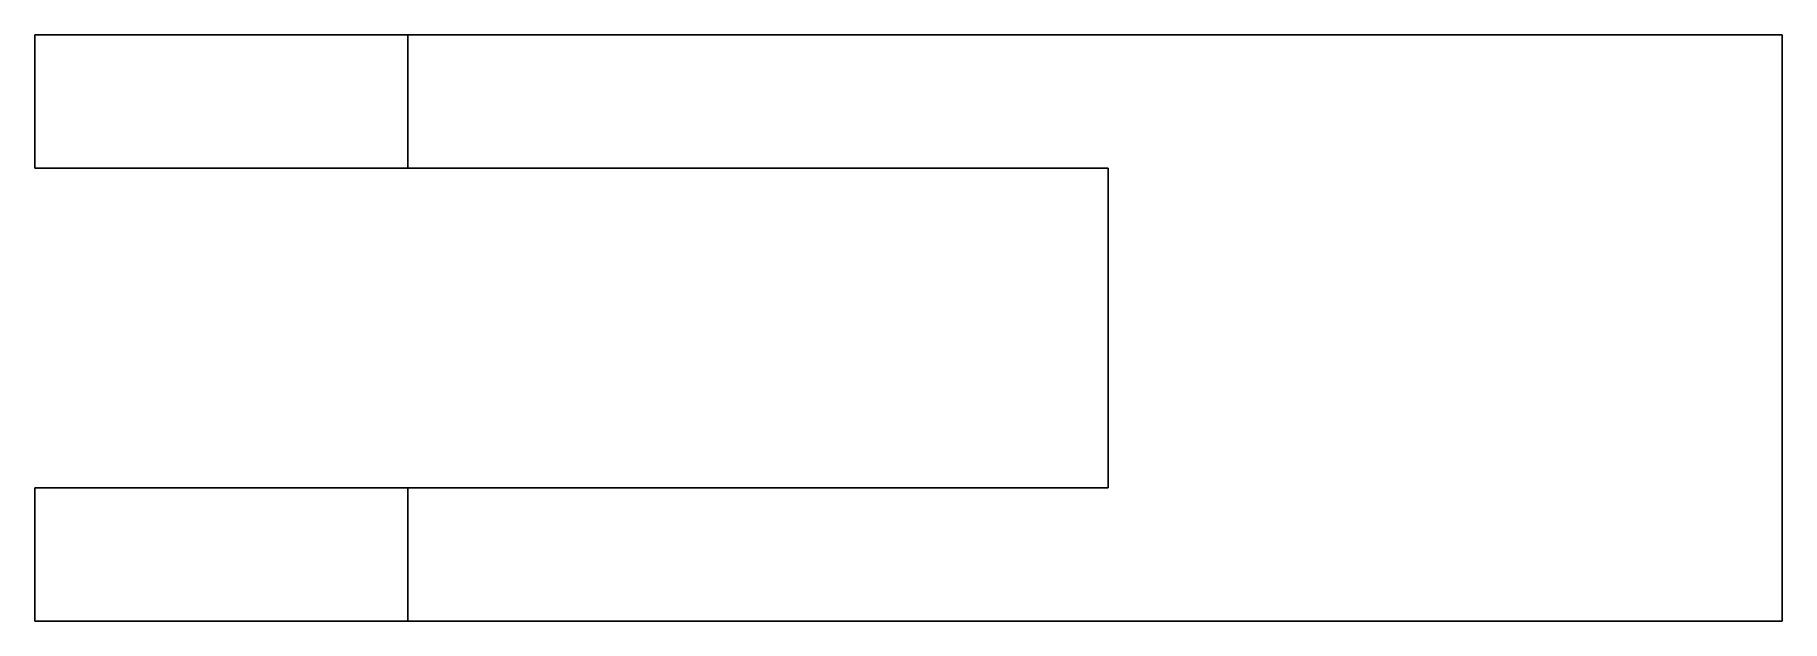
# Model space of a CAD drawing. Header units: metres. Extents: x -20.3 to 45.3, y -22 to 0.
import ezdxf

# ---------------------------------------------------------------- set-up
doc = ezdxf.new("R2010")
doc.units = ezdxf.units.M

msp = doc.modelspace()

# ---------------------------------------------------------------- linework, layer by layer
for points in [[(-20.3, -5), (-20.3, -4.9), (-20.3, -4.8), (-20.3, -4.7), (-20.3, -4.6), (-20.3, -4.5), (-20.3, -4.4), (-20.3, -4.3), (-20.3, -4.2), (-20.3, -4.1), (-20.3, -4), (-20.3, -3.9), (-20.3, -3.8), (-20.3, -3.7), (-20.3, -3.6), (-20.3, -3.5), (-20.3, -3.4), (-20.3, -3.3), (-20.3, -3.2), (-20.3, -3.1), (-20.3, -3), (-20.3, -2.9), (-20.3, -2.8), (-20.3, -2.7), (-20.3, -2.6), (-20.3, -2.5), (-20.3, -2.4), (-20.3, -2.3), (-20.3, -2.2), (-20.3, -2.1), (-20.3, -2), (-20.3, -1.9), (-20.3, -1.8), (-20.3, -1.7), (-20.3, -1.6), (-20.3, -1.5), (-20.3, -1.4), (-20.3, -1.3), (-20.3, -1.2), (-20.3, -1.1), (-20.3, -1), (-20.3, -0.9), (-20.3, -0.8), (-20.3, -0.7), (-20.3, -0.6), (-20.3, -0.5), (-20.3, -0.4), (-20.3, -0.3), (-20.3, -0.2), (-20.3, -0.1), (-20.3, 0)], [(-6.3, 0), (-6.349, 0), (-6.398, 0), (-6.447, 0), (-6.538, 0), (-6.683, 0), (-6.828, 0), (-6.973, 0), (-7.193, 0), (-7.427, 0), (-7.66, 0), (-7.916, 0), (-8.226, 0), (-8.537, 0), (-8.847, 0), (-9.201, 0), (-9.573, 0), (-9.944, 0), (-10.322, 0), (-10.736, 0), (-11.151, 0), (-11.565, 0), (-11.992, 0), (-12.428, 0), (-12.864, 0), (-13.3, 0), (-13.736, 0), (-14.172, 0), (-14.608, 0), (-15.035, 0), (-15.449, 0), (-15.864, 0), (-16.278, 0), (-16.656, 0), (-17.027, 0), (-17.399, 0), (-17.753, 0), (-18.063, 0), (-18.374, 0), (-18.684, 0), (-18.94, 0), (-19.173, 0), (-19.407, 0), (-19.627, 0), (-19.772, 0), (-19.917, 0), (-20.062, 0), (-20.153, 0), (-20.202, 0), (-20.251, 0), (-20.3, 0)], [(-6.3, -5), (-6.3, -4.9), (-6.3, -4.8), (-6.3, -4.7), (-6.3, -4.6), (-6.3, -4.5), (-6.3, -4.4), (-6.3, -4.3), (-6.3, -4.2), (-6.3, -4.1), (-6.3, -4), (-6.3, -3.9), (-6.3, -3.8), (-6.3, -3.7), (-6.3, -3.6), (-6.3, -3.5), (-6.3, -3.4), (-6.3, -3.3), (-6.3, -3.2), (-6.3, -3.1), (-6.3, -3), (-6.3, -2.9), (-6.3, -2.8), (-6.3, -2.7), (-6.3, -2.6), (-6.3, -2.5), (-6.3, -2.4), (-6.3, -2.3), (-6.3, -2.2), (-6.3, -2.1), (-6.3, -2), (-6.3, -1.9), (-6.3, -1.8), (-6.3, -1.7), (-6.3, -1.6), (-6.3, -1.5), (-6.3, -1.4), (-6.3, -1.3), (-6.3, -1.2), (-6.3, -1.1), (-6.3, -1), (-6.3, -0.9), (-6.3, -0.8), (-6.3, -0.7), (-6.3, -0.6), (-6.3, -0.5), (-6.3, -0.4), (-6.3, -0.3), (-6.3, -0.2), (-6.3, -0.1), (-6.3, 0)], [(45.3, 0), (44.268, 0), (43.236, 0), (42.204, 0), (41.172, 0), (40.14, 0), (39.108, 0), (38.076, 0), (37.044, 0), (36.012, 0), (34.98, 0), (33.948, 0), (32.916, 0), (31.884, 0), (30.852, 0), (29.82, 0), (28.788, 0), (27.756, 0), (26.724, 0), (25.692, 0), (24.66, 0), (23.628, 0), (22.596, 0), (21.564, 0), (20.532, 0), (19.5, 0), (18.468, 0), (17.436, 0), (16.404, 0), (15.372, 0), (14.34, 0), (13.308, 0), (12.276, 0), (11.244, 0), (10.212, 0), (9.18, 0), (8.148, 0), (7.116, 0), (6.084, 0), (5.052, 0), (4.02, 0), (2.988, 0), (1.956, 0), (0.924, 0), (-0.108, 0), (-1.14, 0), (-2.172, 0), (-3.204, 0), (-4.236, 0), (-5.268, 0), (-6.3, 0)], [(45.3, -22), (45.3, -21.56), (45.3, -21.12), (45.3, -20.68), (45.3, -20.24), (45.3, -19.8), (45.3, -19.36), (45.3, -18.92), (45.3, -18.48), (45.3, -18.04), (45.3, -17.6), (45.3, -17.16), (45.3, -16.72), (45.3, -16.28), (45.3, -15.84), (45.3, -15.4), (45.3, -14.96), (45.3, -14.52), (45.3, -14.08), (45.3, -13.64), (45.3, -13.2), (45.3, -12.76), (45.3, -12.32), (45.3, -11.88), (45.3, -11.44), (45.3, -11), (45.3, -10.56), (45.3, -10.12), (45.3, -9.68), (45.3, -9.24), (45.3, -8.8), (45.3, -8.36), (45.3, -7.92), (45.3, -7.48), (45.3, -7.04), (45.3, -6.6), (45.3, -6.16), (45.3, -5.72), (45.3, -5.28), (45.3, -4.84), (45.3, -4.4), (45.3, -3.96), (45.3, -3.52), (45.3, -3.08), (45.3, -2.64), (45.3, -2.2), (45.3, -1.76), (45.3, -1.32), (45.3, -0.88), (45.3, -0.44), (45.3, 0)], [(-20.3, -5), (-20.251, -5), (-20.202, -5), (-20.153, -5), (-20.062, -5), (-19.917, -5), (-19.772, -5), (-19.627, -5), (-19.407, -5), (-19.173, -5), (-18.94, -5), (-18.684, -5), (-18.374, -5), (-18.063, -5), (-17.753, -5), (-17.399, -5), (-17.027, -5), (-16.656, -5), (-16.278, -5), (-15.864, -5), (-15.449, -5), (-15.035, -5), (-14.608, -5), (-14.172, -5), (-13.736, -5), (-13.3, -5), (-12.864, -5), (-12.428, -5), (-11.992, -5), (-11.565, -5), (-11.151, -5), (-10.736, -5), (-10.322, -5), (-9.944, -5), (-9.573, -5), (-9.201, -5), (-8.847, -5), (-8.537, -5), (-8.226, -5), (-7.916, -5), (-7.66, -5), (-7.427, -5), (-7.193, -5), (-6.973, -5), (-6.828, -5), (-6.683, -5), (-6.538, -5), (-6.447, -5), (-6.398, -5), (-6.349, -5), (-6.3, -5)], [(-6.3, -5), (-5.774, -5), (-5.248, -5), (-4.722, -5), (-4.196, -5), (-3.67, -5), (-3.144, -5), (-2.618, -5), (-2.092, -5), (-1.566, -5), (-1.04, -5), (-0.514, -5), (0.012, -5), (0.538, -5), (1.064, -5), (1.59, -5), (2.116, -5), (2.642, -5), (3.168, -5), (3.694, -5), (4.22, -5), (4.746, -5), (5.272, -5), (5.798, -5), (6.324, -5), (6.85, -5), (7.376, -5), (7.902, -5), (8.428, -5), (8.954, -5), (9.48, -5), (10.006, -5), (10.532, -5), (11.058, -5), (11.584, -5), (12.11, -5), (12.636, -5), (13.162, -5), (13.688, -5), (14.214, -5), (14.74, -5), (15.266, -5), (15.792, -5), (16.318, -5), (16.844, -5), (17.37, -5), (17.896, -5), (18.422, -5), (18.948, -5), (19.474, -5), (20, -5)], [(20, -5), (20, -5.24), (20, -5.48), (20, -5.72), (20, -5.96), (20, -6.2), (20, -6.44), (20, -6.68), (20, -6.92), (20, -7.16), (20, -7.4), (20, -7.64), (20, -7.88), (20, -8.12), (20, -8.36), (20, -8.6), (20, -8.84), (20, -9.08), (20, -9.32), (20, -9.56), (20, -9.8), (20, -10.04), (20, -10.28), (20, -10.52), (20, -10.76), (20, -11), (20, -11.24), (20, -11.48), (20, -11.72), (20, -11.96), (20, -12.2), (20, -12.44), (20, -12.68), (20, -12.92), (20, -13.16), (20, -13.4), (20, -13.64), (20, -13.88), (20, -14.12), (20, -14.36), (20, -14.6), (20, -14.84), (20, -15.08), (20, -15.32), (20, -15.56), (20, -15.8), (20, -16.04), (20, -16.28), (20, -16.52), (20, -16.76), (20, -17)], [(-6.3, -17), (-6.349, -17), (-6.398, -17), (-6.447, -17), (-6.538, -17), (-6.683, -17), (-6.828, -17), (-6.973, -17), (-7.193, -17), (-7.427, -17), (-7.66, -17), (-7.916, -17), (-8.226, -17), (-8.537, -17), (-8.847, -17), (-9.201, -17), (-9.573, -17), (-9.944, -17), (-10.322, -17), (-10.736, -17), (-11.151, -17), (-11.565, -17), (-11.992, -17), (-12.428, -17), (-12.864, -17), (-13.3, -17), (-13.736, -17), (-14.172, -17), (-14.608, -17), (-15.035, -17), (-15.449, -17), (-15.864, -17), (-16.278, -17), (-16.656, -17), (-17.027, -17), (-17.399, -17), (-17.753, -17), (-18.063, -17), (-18.374, -17), (-18.684, -17), (-18.94, -17), (-19.173, -17), (-19.407, -17), (-19.627, -17), (-19.772, -17), (-19.917, -17), (-20.062, -17), (-20.153, -17), (-20.202, -17), (-20.251, -17), (-20.3, -17)], [(-20.3, -22), (-20.3, -21.9), (-20.3, -21.8), (-20.3, -21.7), (-20.3, -21.6), (-20.3, -21.5), (-20.3, -21.4), (-20.3, -21.3), (-20.3, -21.2), (-20.3, -21.1), (-20.3, -21), (-20.3, -20.9), (-20.3, -20.8), (-20.3, -20.7), (-20.3, -20.6), (-20.3, -20.5), (-20.3, -20.4), (-20.3, -20.3), (-20.3, -20.2), (-20.3, -20.1), (-20.3, -20), (-20.3, -19.9), (-20.3, -19.8), (-20.3, -19.7), (-20.3, -19.6), (-20.3, -19.5), (-20.3, -19.4), (-20.3, -19.3), (-20.3, -19.2), (-20.3, -19.1), (-20.3, -19), (-20.3, -18.9), (-20.3, -18.8), (-20.3, -18.7), (-20.3, -18.6), (-20.3, -18.5), (-20.3, -18.4), (-20.3, -18.3), (-20.3, -18.2), (-20.3, -18.1), (-20.3, -18), (-20.3, -17.9), (-20.3, -17.8), (-20.3, -17.7), (-20.3, -17.6), (-20.3, -17.5), (-20.3, -17.4), (-20.3, -17.3), (-20.3, -17.2), (-20.3, -17.1), (-20.3, -17)], [(20, -17), (19.474, -17), (18.948, -17), (18.422, -17), (17.896, -17), (17.37, -17), (16.844, -17), (16.318, -17), (15.792, -17), (15.266, -17), (14.74, -17), (14.214, -17), (13.688, -17), (13.162, -17), (12.636, -17), (12.11, -17), (11.584, -17), (11.058, -17), (10.532, -17), (10.006, -17), (9.48, -17), (8.954, -17), (8.428, -17), (7.902, -17), (7.376, -17), (6.85, -17), (6.324, -17), (5.798, -17), (5.272, -17), (4.746, -17), (4.22, -17), (3.694, -17), (3.168, -17), (2.642, -17), (2.116, -17), (1.59, -17), (1.064, -17), (0.538, -17), (0.012, -17), (-0.514, -17), (-1.04, -17), (-1.566, -17), (-2.092, -17), (-2.618, -17), (-3.144, -17), (-3.67, -17), (-4.196, -17), (-4.722, -17), (-5.248, -17), (-5.774, -17), (-6.3, -17)], [(-6.3, -22), (-6.3, -21.9), (-6.3, -21.8), (-6.3, -21.7), (-6.3, -21.6), (-6.3, -21.5), (-6.3, -21.4), (-6.3, -21.3), (-6.3, -21.2), (-6.3, -21.1), (-6.3, -21), (-6.3, -20.9), (-6.3, -20.8), (-6.3, -20.7), (-6.3, -20.6), (-6.3, -20.5), (-6.3, -20.4), (-6.3, -20.3), (-6.3, -20.2), (-6.3, -20.1), (-6.3, -20), (-6.3, -19.9), (-6.3, -19.8), (-6.3, -19.7), (-6.3, -19.6), (-6.3, -19.5), (-6.3, -19.4), (-6.3, -19.3), (-6.3, -19.2), (-6.3, -19.1), (-6.3, -19), (-6.3, -18.9), (-6.3, -18.8), (-6.3, -18.7), (-6.3, -18.6), (-6.3, -18.5), (-6.3, -18.4), (-6.3, -18.3), (-6.3, -18.2), (-6.3, -18.1), (-6.3, -18), (-6.3, -17.9), (-6.3, -17.8), (-6.3, -17.7), (-6.3, -17.6), (-6.3, -17.5), (-6.3, -17.4), (-6.3, -17.3), (-6.3, -17.2), (-6.3, -17.1), (-6.3, -17)], [(-6.3, -22), (-6.349, -22), (-6.398, -22), (-6.447, -22), (-6.538, -22), (-6.683, -22), (-6.828, -22), (-6.973, -22), (-7.193, -22), (-7.427, -22), (-7.66, -22), (-7.916, -22), (-8.226, -22), (-8.537, -22), (-8.847, -22), (-9.201, -22), (-9.573, -22), (-9.944, -22), (-10.322, -22), (-10.736, -22), (-11.151, -22), (-11.565, -22), (-11.992, -22), (-12.428, -22), (-12.864, -22), (-13.3, -22), (-13.736, -22), (-14.172, -22), (-14.608, -22), (-15.035, -22), (-15.449, -22), (-15.864, -22), (-16.278, -22), (-16.656, -22), (-17.027, -22), (-17.399, -22), (-17.753, -22), (-18.063, -22), (-18.374, -22), (-18.684, -22), (-18.94, -22), (-19.173, -22), (-19.407, -22), (-19.627, -22), (-19.772, -22), (-19.917, -22), (-20.062, -22), (-20.153, -22), (-20.202, -22), (-20.251, -22), (-20.3, -22)], [(45.3, -22), (44.268, -22), (43.236, -22), (42.204, -22), (41.172, -22), (40.14, -22), (39.108, -22), (38.076, -22), (37.044, -22), (36.012, -22), (34.98, -22), (33.948, -22), (32.916, -22), (31.884, -22), (30.852, -22), (29.82, -22), (28.788, -22), (27.756, -22), (26.724, -22), (25.692, -22), (24.66, -22), (23.628, -22), (22.596, -22), (21.564, -22), (20.532, -22), (19.5, -22), (18.468, -22), (17.436, -22), (16.404, -22), (15.372, -22), (14.34, -22), (13.308, -22), (12.276, -22), (11.244, -22), (10.212, -22), (9.18, -22), (8.148, -22), (7.116, -22), (6.084, -22), (5.052, -22), (4.02, -22), (2.988, -22), (1.956, -22), (0.924, -22), (-0.108, -22), (-1.14, -22), (-2.172, -22), (-3.204, -22), (-4.236, -22), (-5.268, -22), (-6.3, -22)]]:
    msp.add_lwpolyline(points)

doc.saveas('drawing.dxf')
